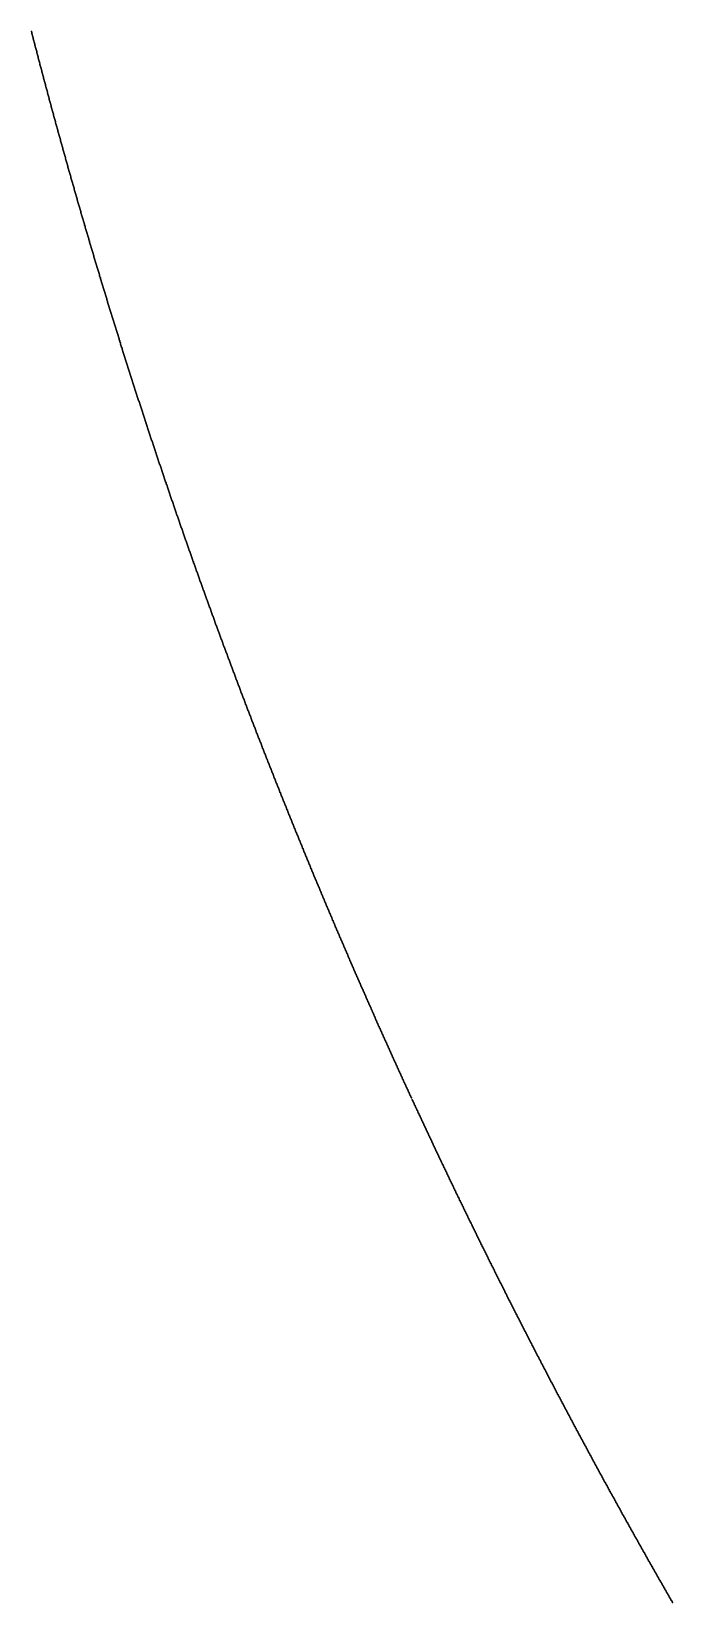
# Model space of a CAD drawing. Header units: metres. Extents: x -84 to 84, y -84 to 84.
# Drawn here: x -81.5 to -72.91, y -42.09 to -21.08 of the extents above; entities that cross this region are included whole.
import ezdxf

# ---------------------------------------------------------------- set-up
doc = ezdxf.new("R2010")
doc.units = ezdxf.units.M

msp = doc.modelspace()

# ---------------------------------------------------------------- linework, layer by layer
for p in [(-81.496, -21.078), (-81.492, -21.092), (-81.488, -21.106), (-81.485, -21.121), (-81.481, -21.135), (-81.477, -21.149), (-81.473, -21.163), (-81.47, -21.178), (-81.466, -21.192), (-81.462, -21.206), (-81.459, -21.22), (-81.455, -21.234), (-81.451, -21.249), (-81.448, -21.263), (-81.444, -21.277), (-81.44, -21.291), (-81.437, -21.306), (-81.433, -21.32), (-81.429, -21.334), (-81.425, -21.348), (-81.422, -21.362), (-81.418, -21.377), (-81.414, -21.391), (-81.41, -21.405), (-81.407, -21.419), (-81.403, -21.433), (-81.399, -21.448), (-81.396, -21.462), (-81.392, -21.476), (-81.388, -21.49), (-81.384, -21.504), (-81.381, -21.519), (-81.377, -21.533), (-81.373, -21.547), (-81.369, -21.561), (-81.366, -21.575), (-81.362, -21.59), (-81.358, -21.604), (-81.354, -21.618), (-81.351, -21.632), (-81.347, -21.647), (-81.343, -21.661), (-81.339, -21.675), (-81.335, -21.689), (-81.332, -21.703), (-81.328, -21.717), (-81.324, -21.732), (-81.32, -21.746), (-81.317, -21.76), (-81.313, -21.774), (-81.309, -21.788), (-81.305, -21.803), (-81.301, -21.817), (-81.298, -21.831), (-81.294, -21.845), (-81.29, -21.859), (-81.286, -21.874), (-81.282, -21.888), (-81.279, -21.902), (-81.275, -21.916), (-81.271, -21.93), (-81.267, -21.945), (-81.263, -21.959), (-81.259, -21.973), (-81.256, -21.987), (-81.252, -22.001), (-81.248, -22.015), (-81.244, -22.03), (-81.24, -22.044), (-81.236, -22.058), (-81.233, -22.072), (-81.229, -22.086), (-81.225, -22.101), (-81.221, -22.115), (-81.217, -22.129), (-81.213, -22.143), (-81.209, -22.157), (-81.206, -22.171), (-81.202, -22.186), (-81.198, -22.2), (-81.194, -22.214), (-81.19, -22.228), (-81.186, -22.242), (-81.182, -22.256), (-81.179, -22.271), (-81.175, -22.285), (-81.171, -22.299), (-81.167, -22.313), (-81.163, -22.327), (-81.159, -22.341), (-81.155, -22.356), (-81.151, -22.37), (-81.147, -22.384), (-81.144, -22.398), (-81.14, -22.412), (-81.136, -22.426), (-81.132, -22.441), (-81.128, -22.455), (-81.124, -22.469), (-81.12, -22.483), (-81.116, -22.497), (-81.112, -22.511), (-81.108, -22.526), (-81.104, -22.54), (-81.101, -22.554), (-81.097, -22.568), (-81.093, -22.582), (-81.089, -22.596), (-81.085, -22.611), (-81.081, -22.625), (-81.077, -22.639), (-81.073, -22.653), (-81.069, -22.667), (-81.065, -22.681), (-81.061, -22.695), (-81.057, -22.71), (-81.053, -22.724), (-81.049, -22.738), (-81.045, -22.752), (-81.041, -22.766), (-81.037, -22.78), (-81.033, -22.794), (-81.029, -22.809), (-81.025, -22.823), (-81.021, -22.837), (-81.017, -22.851), (-81.014, -22.865), (-81.01, -22.879), (-81.006, -22.893), (-81.002, -22.908), (-80.998, -22.922), (-80.994, -22.936), (-80.99, -22.95), (-80.986, -22.964), (-80.982, -22.978), (-80.978, -22.992), (-80.974, -23.007), (-80.97, -23.021), (-80.966, -23.035), (-80.962, -23.049), (-80.958, -23.063), (-80.954, -23.077), (-80.949, -23.091), (-80.945, -23.105), (-80.941, -23.12), (-80.937, -23.134), (-80.933, -23.148), (-80.929, -23.162), (-80.925, -23.176), (-80.921, -23.19), (-80.917, -23.204), (-80.913, -23.219), (-80.909, -23.233), (-80.905, -23.247), (-80.901, -23.261), (-80.897, -23.275), (-80.893, -23.289), (-80.889, -23.303), (-80.885, -23.317), (-80.881, -23.331), (-80.877, -23.346), (-80.873, -23.36), (-80.869, -23.374), (-80.865, -23.388), (-80.86, -23.402), (-80.856, -23.416), (-80.852, -23.43), (-80.848, -23.444), (-80.844, -23.459), (-80.84, -23.473), (-80.836, -23.487), (-80.832, -23.501), (-80.828, -23.515), (-80.824, -23.529), (-80.82, -23.543), (-80.815, -23.557), (-80.811, -23.571), (-80.807, -23.585), (-80.803, -23.6), (-80.799, -23.614), (-80.795, -23.628), (-80.791, -23.642), (-80.787, -23.656), (-80.783, -23.67), (-80.778, -23.684), (-80.774, -23.698), (-80.77, -23.712), (-80.766, -23.727), (-80.762, -23.741), (-80.758, -23.755), (-80.754, -23.769), (-80.75, -23.783), (-80.745, -23.797), (-80.741, -23.811), (-80.737, -23.825), (-80.733, -23.839), (-80.729, -23.853), (-80.725, -23.867), (-80.72, -23.882), (-80.716, -23.896), (-80.712, -23.91), (-80.708, -23.924), (-80.704, -23.938), (-80.7, -23.952), (-80.695, -23.966), (-80.691, -23.98), (-80.687, -23.994), (-80.683, -24.008), (-80.679, -24.022), (-80.675, -24.036), (-80.67, -24.051), (-80.666, -24.065), (-80.662, -24.079), (-80.658, -24.093), (-80.654, -24.107), (-80.649, -24.121), (-80.645, -24.135), (-80.641, -24.149), (-80.637, -24.163), (-80.633, -24.177), (-80.628, -24.191), (-80.624, -24.205), (-80.62, -24.22), (-80.616, -24.234), (-80.611, -24.248), (-80.607, -24.262), (-80.603, -24.276), (-80.599, -24.29), (-80.595, -24.304), (-80.59, -24.318), (-80.586, -24.332), (-80.582, -24.346), (-80.578, -24.36), (-80.573, -24.374), (-80.569, -24.388), (-80.565, -24.402), (-80.561, -24.416), (-80.556, -24.431), (-80.552, -24.445), (-80.548, -24.459), (-80.544, -24.473), (-80.539, -24.487), (-80.535, -24.501), (-80.531, -24.515), (-80.527, -24.529), (-80.522, -24.543), (-80.518, -24.557), (-80.514, -24.571), (-80.509, -24.585), (-80.505, -24.599), (-80.501, -24.613), (-80.497, -24.627), (-80.492, -24.641), (-80.488, -24.655), (-80.484, -24.669), (-80.479, -24.684), (-80.475, -24.698), (-80.471, -24.712), (-80.467, -24.726), (-80.462, -24.74), (-80.458, -24.754), (-80.454, -24.768), (-80.449, -24.782), (-80.445, -24.796), (-80.441, -24.81), (-80.436, -24.824), (-80.432, -24.838), (-80.428, -24.852), (-80.423, -24.866), (-80.419, -24.88), (-80.415, -24.894), (-80.41, -24.908), (-80.406, -24.922), (-80.402, -24.936), (-80.397, -24.95), (-80.393, -24.964), (-80.389, -24.978), (-80.384, -24.992), (-80.38, -25.006), (-80.376, -25.02), (-80.371, -25.034), (-80.367, -25.049), (-80.362, -25.063), (-80.358, -25.077), (-80.354, -25.091), (-80.349, -25.105), (-80.345, -25.119), (-80.341, -25.133), (-80.336, -25.147), (-80.332, -25.161), (-80.327, -25.175), (-80.323, -25.189), (-80.319, -25.203), (-80.314, -25.217), (-80.31, -25.231), (-80.305, -25.245), (-80.301, -25.259), (-80.297, -25.273), (-80.292, -25.287), (-80.288, -25.301), (-80.283, -25.315), (-80.279, -25.329), (-80.275, -25.343), (-80.27, -25.357), (-80.266, -25.371), (-80.261, -25.385), (-80.257, -25.399), (-80.253, -25.413), (-80.248, -25.427), (-80.244, -25.441), (-80.239, -25.455), (-80.235, -25.469), (-80.23, -25.483), (-80.226, -25.497), (-80.222, -25.511), (-80.217, -25.525), (-80.213, -25.539), (-80.208, -25.553), (-80.204, -25.567), (-80.199, -25.581), (-80.195, -25.595), (-80.19, -25.609), (-80.186, -25.623), (-80.181, -25.637), (-80.177, -25.651), (-80.172, -25.665), (-80.168, -25.679), (-80.164, -25.693), (-80.159, -25.707), (-80.155, -25.721), (-80.15, -25.735), (-80.146, -25.749), (-80.141, -25.763), (-80.137, -25.777), (-80.132, -25.791), (-80.128, -25.805), (-80.123, -25.819), (-80.119, -25.833), (-80.114, -25.847), (-80.11, -25.861), (-80.105, -25.875), (-80.101, -25.889), (-80.096, -25.903), (-80.092, -25.917), (-80.087, -25.931), (-80.083, -25.945), (-80.078, -25.959), (-80.074, -25.973), (-80.069, -25.987), (-80.065, -26.001), (-80.06, -26.015), (-80.055, -26.029), (-80.051, -26.043), (-80.046, -26.057), (-80.042, -26.071), (-80.037, -26.085), (-80.033, -26.099), (-80.028, -26.112), (-80.024, -26.126), (-80.019, -26.14), (-80.015, -26.154), (-80.01, -26.168), (-80.005, -26.182), (-80.001, -26.196), (-79.996, -26.21), (-79.992, -26.224), (-79.987, -26.238), (-79.983, -26.252), (-79.978, -26.266), (-79.973, -26.28), (-79.969, -26.294), (-79.964, -26.308), (-79.96, -26.322), (-79.955, -26.336), (-79.951, -26.35), (-79.946, -26.364), (-79.941, -26.378), (-79.937, -26.392), (-79.932, -26.406), (-79.928, -26.42), (-79.923, -26.434), (-79.918, -26.448), (-79.914, -26.461), (-79.909, -26.475), (-79.904, -26.489), (-79.9, -26.503), (-79.895, -26.517), (-79.891, -26.531), (-79.886, -26.545), (-79.881, -26.559), (-79.877, -26.573), (-79.872, -26.587), (-79.868, -26.601), (-79.863, -26.615), (-79.858, -26.629), (-79.854, -26.643), (-79.849, -26.657), (-79.844, -26.671), (-79.84, -26.685), (-79.835, -26.699), (-79.83, -26.712), (-79.826, -26.726), (-79.821, -26.74), (-79.816, -26.754), (-79.812, -26.768), (-79.807, -26.782), (-79.802, -26.796), (-79.798, -26.81), (-79.793, -26.824), (-79.788, -26.838), (-79.784, -26.852), (-79.779, -26.866), (-79.774, -26.88), (-79.77, -26.894), (-79.765, -26.907), (-79.76, -26.921), (-79.756, -26.935), (-79.751, -26.949), (-79.746, -26.963), (-79.742, -26.977), (-79.737, -26.991), (-79.732, -27.005), (-79.727, -27.019), (-79.723, -27.033), (-79.718, -27.047), (-79.713, -27.061), (-79.709, -27.074), (-79.704, -27.088), (-79.699, -27.102), (-79.694, -27.116), (-79.69, -27.13), (-79.685, -27.144), (-79.68, -27.158), (-79.675, -27.172), (-79.671, -27.186), (-79.666, -27.2), (-79.661, -27.214), (-79.657, -27.227), (-79.652, -27.241), (-79.647, -27.255), (-79.642, -27.269), (-79.638, -27.283), (-79.633, -27.297), (-79.628, -27.311), (-79.623, -27.325), (-79.619, -27.339), (-79.614, -27.353), (-79.609, -27.367), (-79.604, -27.38), (-79.599, -27.394), (-79.595, -27.408), (-79.59, -27.422), (-79.585, -27.436), (-79.58, -27.45), (-79.576, -27.464), (-79.571, -27.478), (-79.566, -27.492), (-79.561, -27.505), (-79.556, -27.519), (-79.552, -27.533), (-79.547, -27.547), (-79.542, -27.561), (-79.537, -27.575), (-79.532, -27.589), (-79.528, -27.603), (-79.523, -27.617), (-79.518, -27.63), (-79.513, -27.644), (-79.508, -27.658), (-79.504, -27.672), (-79.499, -27.686), (-79.494, -27.7), (-79.489, -27.714), (-79.484, -27.728), (-79.479, -27.741), (-79.475, -27.755), (-79.47, -27.769), (-79.465, -27.783), (-79.46, -27.797), (-79.455, -27.811), (-79.45, -27.825), (-79.445, -27.839), (-79.441, -27.852), (-79.436, -27.866), (-79.431, -27.88), (-79.426, -27.894), (-79.421, -27.908), (-79.416, -27.922), (-79.411, -27.936), (-79.407, -27.949), (-79.402, -27.963), (-79.397, -27.977), (-79.392, -27.991), (-79.387, -28.005), (-79.382, -28.019), (-79.377, -28.033), (-79.372, -28.046), (-79.368, -28.06), (-79.363, -28.074), (-79.358, -28.088), (-79.353, -28.102), (-79.348, -28.116), (-79.343, -28.13), (-79.338, -28.143), (-79.333, -28.157), (-79.328, -28.171), (-79.324, -28.185), (-79.319, -28.199), (-79.314, -28.213), (-79.309, -28.227), (-79.304, -28.24), (-79.299, -28.254), (-79.294, -28.268), (-79.289, -28.282), (-79.284, -28.296), (-79.279, -28.31), (-79.274, -28.323), (-79.269, -28.337), (-79.264, -28.351), (-79.259, -28.365), (-79.255, -28.379), (-79.25, -28.393), (-79.245, -28.406), (-79.24, -28.42), (-79.235, -28.434), (-79.23, -28.448), (-79.225, -28.462), (-79.22, -28.476), (-79.215, -28.489), (-79.21, -28.503), (-79.205, -28.517), (-79.2, -28.531), (-79.195, -28.545), (-79.19, -28.559), (-79.185, -28.572), (-79.18, -28.586), (-79.175, -28.6), (-79.17, -28.614), (-79.165, -28.628), (-79.16, -28.641), (-79.155, -28.655), (-79.15, -28.669), (-79.145, -28.683), (-79.14, -28.697), (-79.135, -28.711), (-79.13, -28.724), (-79.125, -28.738), (-79.12, -28.752), (-79.115, -28.766), (-79.11, -28.78), (-79.105, -28.793), (-79.1, -28.807), (-79.095, -28.821), (-79.09, -28.835), (-79.085, -28.849), (-79.08, -28.862), (-79.075, -28.876), (-79.07, -28.89), (-79.065, -28.904), (-79.06, -28.918), (-79.055, -28.931), (-79.05, -28.945), (-79.045, -28.959), (-79.04, -28.973), (-79.035, -28.987), (-79.03, -29), (-79.025, -29.014), (-79.019, -29.028), (-79.014, -29.042), (-79.009, -29.056), (-79.004, -29.069), (-78.999, -29.083), (-78.994, -29.097), (-78.989, -29.111), (-78.984, -29.125), (-78.979, -29.138), (-78.974, -29.152), (-78.969, -29.166), (-78.964, -29.18), (-78.959, -29.193), (-78.954, -29.207), (-78.948, -29.221), (-78.943, -29.235), (-78.938, -29.249), (-78.933, -29.262), (-78.928, -29.276), (-78.923, -29.29), (-78.918, -29.304), (-78.913, -29.318), (-78.908, -29.331), (-78.903, -29.345), (-78.897, -29.359), (-78.892, -29.373), (-78.887, -29.386), (-78.882, -29.4), (-78.877, -29.414), (-78.872, -29.428), (-78.867, -29.441), (-78.862, -29.455), (-78.856, -29.469), (-78.851, -29.483), (-78.846, -29.497), (-78.841, -29.51), (-78.836, -29.524), (-78.831, -29.538), (-78.826, -29.552), (-78.82, -29.565), (-78.815, -29.579), (-78.81, -29.593), (-78.805, -29.607), (-78.8, -29.62), (-78.795, -29.634), (-78.789, -29.648), (-78.784, -29.662), (-78.779, -29.675), (-78.774, -29.689), (-78.769, -29.703), (-78.764, -29.717), (-78.758, -29.73), (-78.753, -29.744), (-78.748, -29.758), (-78.743, -29.772), (-78.738, -29.785), (-78.733, -29.799), (-78.727, -29.813), (-78.722, -29.827), (-78.717, -29.84), (-78.712, -29.854), (-78.707, -29.868), (-78.701, -29.882), (-78.696, -29.895), (-78.691, -29.909), (-78.686, -29.923), (-78.68, -29.937), (-78.675, -29.95), (-78.67, -29.964), (-78.665, -29.978), (-78.66, -29.991), (-78.654, -30.005), (-78.649, -30.019), (-78.644, -30.033), (-78.639, -30.046), (-78.633, -30.06), (-78.628, -30.074), (-78.623, -30.088), (-78.618, -30.101), (-78.612, -30.115), (-78.607, -30.129), (-78.602, -30.142), (-78.597, -30.156), (-78.591, -30.17), (-78.586, -30.184), (-78.581, -30.197), (-78.576, -30.211), (-78.57, -30.225), (-78.565, -30.238), (-78.56, -30.252), (-78.555, -30.266), (-78.549, -30.28), (-78.544, -30.293), (-78.539, -30.307), (-78.533, -30.321), (-78.528, -30.334), (-78.523, -30.348), (-78.518, -30.362), (-78.512, -30.376), (-78.507, -30.389), (-78.502, -30.403), (-78.496, -30.417), (-78.491, -30.43), (-78.486, -30.444), (-78.481, -30.458), (-78.475, -30.471), (-78.47, -30.485), (-78.465, -30.499), (-78.459, -30.513), (-78.454, -30.526), (-78.449, -30.54), (-78.443, -30.554), (-78.438, -30.567), (-78.433, -30.581), (-78.427, -30.595), (-78.422, -30.608), (-78.417, -30.622), (-78.411, -30.636), (-78.406, -30.649), (-78.401, -30.663), (-78.395, -30.677), (-78.39, -30.691), (-78.385, -30.704), (-78.379, -30.718), (-78.374, -30.732), (-78.369, -30.745), (-78.363, -30.759), (-78.358, -30.773), (-78.352, -30.786), (-78.347, -30.8), (-78.342, -30.814), (-78.336, -30.827), (-78.331, -30.841), (-78.326, -30.855), (-78.32, -30.868), (-78.315, -30.882), (-78.31, -30.896), (-78.304, -30.909), (-78.299, -30.923), (-78.293, -30.937), (-78.288, -30.95), (-78.283, -30.964), (-78.277, -30.978), (-78.272, -30.991), (-78.266, -31.005), (-78.261, -31.019), (-78.256, -31.032), (-78.25, -31.046), (-78.245, -31.06), (-78.239, -31.073), (-78.234, -31.087), (-78.228, -31.101), (-78.223, -31.114), (-78.218, -31.128), (-78.212, -31.142), (-78.207, -31.155), (-78.201, -31.169), (-78.196, -31.183), (-78.19, -31.196), (-78.185, -31.21), (-78.18, -31.224), (-78.174, -31.237), (-78.169, -31.251), (-78.163, -31.264), (-78.158, -31.278), (-78.152, -31.292), (-78.147, -31.305), (-78.141, -31.319), (-78.136, -31.333), (-78.131, -31.346), (-78.125, -31.36), (-78.12, -31.374), (-78.114, -31.387), (-78.109, -31.401), (-78.103, -31.415), (-78.098, -31.428), (-78.092, -31.442), (-78.087, -31.455), (-78.081, -31.469), (-78.076, -31.483), (-78.07, -31.496), (-78.065, -31.51), (-78.059, -31.524), (-78.054, -31.537), (-78.048, -31.551), (-78.043, -31.564), (-78.037, -31.578), (-78.032, -31.592), (-78.026, -31.605), (-78.021, -31.619), (-78.015, -31.633), (-78.01, -31.646), (-78.004, -31.66), (-77.999, -31.673), (-77.993, -31.687), (-77.988, -31.701), (-77.982, -31.714), (-77.977, -31.728), (-77.971, -31.741), (-77.966, -31.755), (-77.96, -31.769), (-77.955, -31.782), (-77.949, -31.796), (-77.943, -31.81), (-77.938, -31.823), (-77.932, -31.837), (-77.927, -31.85), (-77.921, -31.864), (-77.916, -31.878), (-77.91, -31.891), (-77.905, -31.905), (-77.899, -31.918), (-77.893, -31.932), (-77.888, -31.946), (-77.882, -31.959), (-77.877, -31.973), (-77.871, -31.986), (-77.866, -32), (-77.86, -32.013), (-77.854, -32.027), (-77.849, -32.041), (-77.843, -32.054), (-77.838, -32.068), (-77.832, -32.081), (-77.827, -32.095), (-77.821, -32.109), (-77.815, -32.122), (-77.81, -32.136), (-77.804, -32.149), (-77.799, -32.163), (-77.793, -32.177), (-77.787, -32.19), (-77.782, -32.204), (-77.776, -32.217), (-77.771, -32.231), (-77.765, -32.244), (-77.759, -32.258), (-77.754, -32.272), (-77.748, -32.285), (-77.742, -32.299), (-77.737, -32.312), (-77.731, -32.326), (-77.726, -32.339), (-77.72, -32.353), (-77.714, -32.367), (-77.709, -32.38), (-77.703, -32.394), (-77.697, -32.407), (-77.692, -32.421), (-77.686, -32.434), (-77.68, -32.448), (-77.675, -32.462), (-77.669, -32.475), (-77.663, -32.489), (-77.658, -32.502), (-77.652, -32.516), (-77.646, -32.529), (-77.641, -32.543), (-77.635, -32.556), (-77.629, -32.57), (-77.624, -32.584), (-77.618, -32.597), (-77.612, -32.611), (-77.607, -32.624), (-77.601, -32.638), (-77.595, -32.651), (-77.59, -32.665), (-77.584, -32.678), (-77.578, -32.692), (-77.572, -32.705), (-77.567, -32.719), (-77.561, -32.733), (-77.555, -32.746), (-77.55, -32.76), (-77.544, -32.773), (-77.538, -32.787), (-77.533, -32.8), (-77.527, -32.814), (-77.521, -32.827), (-77.515, -32.841), (-77.51, -32.854), (-77.504, -32.868), (-77.498, -32.881), (-77.492, -32.895), (-77.487, -32.908), (-77.481, -32.922), (-77.475, -32.935), (-77.47, -32.949), (-77.464, -32.963), (-77.458, -32.976), (-77.452, -32.99), (-77.447, -33.003), (-77.441, -33.017), (-77.435, -33.03), (-77.429, -33.044), (-77.424, -33.057), (-77.418, -33.071), (-77.412, -33.084), (-77.406, -33.098), (-77.4, -33.111), (-77.395, -33.125), (-77.389, -33.138), (-77.383, -33.152), (-77.377, -33.165), (-77.372, -33.179), (-77.366, -33.192), (-77.36, -33.206), (-77.354, -33.219), (-77.348, -33.233), (-77.343, -33.246), (-77.337, -33.26), (-77.331, -33.273), (-77.325, -33.287), (-77.319, -33.3), (-77.314, -33.314), (-77.308, -33.327), (-77.302, -33.341), (-77.296, -33.354), (-77.29, -33.368), (-77.285, -33.381), (-77.279, -33.395), (-77.273, -33.408), (-77.267, -33.422), (-77.261, -33.435), (-77.255, -33.449), (-77.25, -33.462), (-77.244, -33.476), (-77.238, -33.489), (-77.232, -33.503), (-77.226, -33.516), (-77.22, -33.53), (-77.215, -33.543), (-77.209, -33.557), (-77.203, -33.57), (-77.197, -33.584), (-77.191, -33.597), (-77.185, -33.61), (-77.179, -33.624), (-77.174, -33.637), (-77.168, -33.651), (-77.162, -33.664), (-77.156, -33.678), (-77.15, -33.691), (-77.144, -33.705), (-77.138, -33.718), (-77.133, -33.732), (-77.127, -33.745), (-77.121, -33.759), (-77.115, -33.772), (-77.109, -33.786), (-77.103, -33.799), (-77.097, -33.812), (-77.091, -33.826), (-77.085, -33.839), (-77.08, -33.853), (-77.074, -33.866), (-77.068, -33.88), (-77.062, -33.893), (-77.056, -33.907), (-77.05, -33.92), (-77.044, -33.934), (-77.038, -33.947), (-77.032, -33.96), (-77.026, -33.974), (-77.02, -33.987), (-77.014, -34.001), (-77.009, -34.014), (-77.003, -34.028), (-76.997, -34.041), (-76.991, -34.055), (-76.985, -34.068), (-76.979, -34.081), (-76.973, -34.095), (-76.967, -34.108), (-76.961, -34.122), (-76.955, -34.135), (-76.949, -34.149), (-76.943, -34.162), (-76.937, -34.176), (-76.931, -34.189), (-76.925, -34.202), (-76.919, -34.216), (-76.913, -34.229), (-76.907, -34.243), (-76.901, -34.256), (-76.896, -34.27), (-76.89, -34.283), (-76.884, -34.296), (-76.878, -34.31), (-76.872, -34.323), (-76.866, -34.337), (-76.86, -34.35), (-76.854, -34.363), (-76.848, -34.377), (-76.842, -34.39), (-76.836, -34.404), (-76.83, -34.417), (-76.824, -34.431), (-76.818, -34.444), (-76.812, -34.457), (-76.806, -34.471), (-76.8, -34.484), (-76.794, -34.498), (-76.788, -34.511), (-76.782, -34.524), (-76.776, -34.538), (-76.77, -34.551), (-76.764, -34.565), (-76.758, -34.578), (-76.752, -34.591), (-76.745, -34.605), (-76.739, -34.618), (-76.733, -34.632), (-76.727, -34.645), (-76.721, -34.658), (-76.715, -34.672), (-76.709, -34.685), (-76.703, -34.699), (-76.697, -34.712), (-76.691, -34.725), (-76.685, -34.739), (-76.679, -34.752), (-76.673, -34.765), (-76.667, -34.779), (-76.661, -34.792), (-76.655, -34.806), (-76.649, -34.819), (-76.643, -34.832), (-76.637, -34.846), (-76.63, -34.859), (-76.624, -34.873), (-76.618, -34.886), (-76.612, -34.899), (-76.606, -34.913), (-76.6, -34.926), (-76.594, -34.939), (-76.588, -34.953), (-76.582, -34.966), (-76.576, -34.98), (-76.57, -34.993), (-76.564, -35.006), (-76.557, -35.02), (-76.551, -35.033), (-76.545, -35.046), (-76.539, -35.06), (-76.533, -35.073), (-76.527, -35.086), (-76.521, -35.1), (-76.515, -35.113), (-76.509, -35.126), (-76.502, -35.14), (-76.496, -35.153), (-76.49, -35.167), (-76.484, -35.18), (-76.478, -35.193), (-76.472, -35.207), (-76.466, -35.22), (-76.459, -35.233), (-76.453, -35.247), (-76.447, -35.26), (-76.441, -35.273), (-76.435, -35.287), (-76.429, -35.3), (-76.423, -35.313), (-76.416, -35.327), (-76.41, -35.34), (-76.398, -35.367), (-76.392, -35.38), (-76.386, -35.393), (-76.379, -35.407), (-76.373, -35.42), (-76.367, -35.433), (-76.361, -35.447), (-76.355, -35.46), (-76.349, -35.473), (-76.342, -35.487), (-76.336, -35.5), (-76.33, -35.513), (-76.324, -35.527), (-76.318, -35.54), (-76.311, -35.553), (-76.305, -35.567), (-76.299, -35.58), (-76.293, -35.593), (-76.287, -35.606), (-76.28, -35.62), (-76.274, -35.633), (-76.268, -35.646), (-76.262, -35.66), (-76.256, -35.673), (-76.249, -35.686), (-76.243, -35.7), (-76.237, -35.713), (-76.231, -35.726), (-76.225, -35.74), (-76.218, -35.753), (-76.212, -35.766), (-76.206, -35.779), (-76.2, -35.793), (-76.193, -35.806), (-76.187, -35.819), (-76.181, -35.833), (-76.175, -35.846), (-76.168, -35.859), (-76.162, -35.872), (-76.156, -35.886), (-76.15, -35.899), (-76.143, -35.912), (-76.137, -35.926), (-76.131, -35.939), (-76.125, -35.952), (-76.118, -35.965), (-76.112, -35.979), (-76.106, -35.992), (-76.1, -36.005), (-76.093, -36.019), (-76.087, -36.032), (-76.081, -36.045), (-76.074, -36.058), (-76.068, -36.072), (-76.062, -36.085), (-76.056, -36.098), (-76.049, -36.112), (-76.043, -36.125), (-76.037, -36.138), (-76.03, -36.151), (-76.024, -36.165), (-76.018, -36.178), (-76.012, -36.191), (-76.005, -36.204), (-75.999, -36.218), (-75.993, -36.231), (-75.986, -36.244), (-75.98, -36.257), (-75.974, -36.271), (-75.967, -36.284), (-75.961, -36.297), (-75.955, -36.31), (-75.948, -36.324), (-75.942, -36.337), (-75.936, -36.35), (-75.929, -36.363), (-75.923, -36.377), (-75.917, -36.39), (-75.91, -36.403), (-75.904, -36.416), (-75.898, -36.43), (-75.891, -36.443), (-75.885, -36.456), (-75.879, -36.469), (-75.872, -36.483), (-75.866, -36.496), (-75.86, -36.509), (-75.853, -36.522), (-75.847, -36.536), (-75.84, -36.549), (-75.834, -36.562), (-75.828, -36.575), (-75.821, -36.588), (-75.815, -36.602), (-75.809, -36.615), (-75.802, -36.628), (-75.796, -36.641), (-75.789, -36.655), (-75.783, -36.668), (-75.777, -36.681), (-75.77, -36.694), (-75.764, -36.708), (-75.758, -36.721), (-75.751, -36.734), (-75.745, -36.747), (-75.738, -36.76), (-75.732, -36.774), (-75.725, -36.787), (-75.719, -36.8), (-75.713, -36.813), (-75.706, -36.826), (-75.7, -36.84), (-75.693, -36.853), (-75.687, -36.866), (-75.681, -36.879), (-75.674, -36.892), (-75.668, -36.906), (-75.661, -36.919), (-75.655, -36.932), (-75.648, -36.945), (-75.642, -36.958), (-75.636, -36.972), (-75.629, -36.985), (-75.623, -36.998), (-75.616, -37.011), (-75.61, -37.024), (-75.603, -37.038), (-75.597, -37.051), (-75.59, -37.064), (-75.584, -37.077), (-75.577, -37.09), (-75.571, -37.104), (-75.565, -37.117), (-75.558, -37.13), (-75.552, -37.143), (-75.545, -37.156), (-75.539, -37.17), (-75.532, -37.183), (-75.526, -37.196), (-75.519, -37.209), (-75.513, -37.222), (-75.506, -37.235), (-75.5, -37.249), (-75.493, -37.262), (-75.487, -37.275), (-75.48, -37.288), (-75.474, -37.301), (-75.467, -37.314), (-75.461, -37.328), (-75.454, -37.341), (-75.448, -37.354), (-75.441, -37.367), (-75.435, -37.38), (-75.428, -37.393), (-75.422, -37.407), (-75.415, -37.42), (-75.409, -37.433), (-75.402, -37.446), (-75.396, -37.459), (-75.389, -37.472), (-75.383, -37.485), (-75.376, -37.499), (-75.37, -37.512), (-75.363, -37.525), (-75.356, -37.538), (-75.35, -37.551), (-75.343, -37.564), (-75.337, -37.578), (-75.33, -37.591), (-75.324, -37.604), (-75.317, -37.617), (-75.311, -37.63), (-75.304, -37.643), (-75.298, -37.656), (-75.291, -37.67), (-75.284, -37.683), (-75.278, -37.696), (-75.271, -37.709), (-75.265, -37.722), (-75.258, -37.735), (-75.252, -37.748), (-75.245, -37.761), (-75.238, -37.775), (-75.232, -37.788), (-75.225, -37.801), (-75.219, -37.814), (-75.212, -37.827), (-75.205, -37.84), (-75.199, -37.853), (-75.192, -37.866), (-75.186, -37.88), (-75.179, -37.893), (-75.172, -37.906), (-75.166, -37.919), (-75.159, -37.932), (-75.153, -37.945), (-75.146, -37.958), (-75.139, -37.971), (-75.133, -37.984), (-75.126, -37.998), (-75.12, -38.011), (-75.113, -38.024), (-75.106, -38.037), (-75.1, -38.05), (-75.093, -38.063), (-75.086, -38.076), (-75.08, -38.089), (-75.073, -38.102), (-75.067, -38.116), (-75.06, -38.129), (-75.053, -38.142), (-75.047, -38.155), (-75.04, -38.168), (-75.033, -38.181), (-75.027, -38.194), (-75.02, -38.207), (-75.013, -38.22), (-75.007, -38.233), (-75, -38.246), (-74.993, -38.26), (-74.987, -38.273), (-74.98, -38.286), (-74.973, -38.299), (-74.967, -38.312), (-74.96, -38.325), (-74.953, -38.338), (-74.947, -38.351), (-74.94, -38.364), (-74.933, -38.377), (-74.927, -38.39), (-74.92, -38.403), (-74.913, -38.416), (-74.907, -38.43), (-74.9, -38.443), (-74.893, -38.456), (-74.886, -38.469), (-74.88, -38.482), (-74.873, -38.495), (-74.866, -38.508), (-74.86, -38.521), (-74.853, -38.534), (-74.846, -38.547), (-74.839, -38.56), (-74.833, -38.573), (-74.826, -38.586), (-74.819, -38.599), (-74.813, -38.612), (-74.806, -38.625), (-74.799, -38.638), (-74.792, -38.652), (-74.786, -38.665), (-74.779, -38.678), (-74.772, -38.691), (-74.765, -38.704), (-74.759, -38.717), (-74.752, -38.73), (-74.745, -38.743), (-74.738, -38.756), (-74.732, -38.769), (-74.725, -38.782), (-74.718, -38.795), (-74.711, -38.808), (-74.705, -38.821), (-74.698, -38.834), (-74.691, -38.847), (-74.684, -38.86), (-74.678, -38.873), (-74.671, -38.886), (-74.664, -38.899), (-74.657, -38.912), (-74.65, -38.925), (-74.644, -38.938), (-74.637, -38.951), (-74.63, -38.964), (-74.623, -38.977), (-74.617, -38.99), (-74.61, -39.003), (-74.603, -39.016), (-74.596, -39.029), (-74.589, -39.042), (-74.583, -39.056), (-74.576, -39.069), (-74.569, -39.082), (-74.562, -39.095), (-74.555, -39.108), (-74.549, -39.121), (-74.542, -39.134), (-74.535, -39.147), (-74.528, -39.16), (-74.521, -39.173), (-74.514, -39.186), (-74.508, -39.199), (-74.501, -39.212), (-74.494, -39.225), (-74.487, -39.238), (-74.48, -39.251), (-74.473, -39.264), (-74.467, -39.277), (-74.46, -39.29), (-74.453, -39.303), (-74.446, -39.316), (-74.439, -39.329), (-74.432, -39.342), (-74.425, -39.354), (-74.419, -39.367), (-74.412, -39.38), (-74.405, -39.393), (-74.398, -39.406), (-74.391, -39.419), (-74.384, -39.432), (-74.377, -39.445), (-74.371, -39.458), (-74.364, -39.471), (-74.357, -39.484), (-74.35, -39.497), (-74.343, -39.51), (-74.336, -39.523), (-74.329, -39.536), (-74.322, -39.549), (-74.315, -39.562), (-74.309, -39.575), (-74.302, -39.588), (-74.295, -39.601), (-74.288, -39.614), (-74.281, -39.627), (-74.274, -39.64), (-74.267, -39.653), (-74.26, -39.666), (-74.253, -39.679), (-74.246, -39.692), (-74.24, -39.705), (-74.233, -39.718), (-74.226, -39.731), (-74.219, -39.744), (-74.212, -39.756), (-74.205, -39.769), (-74.198, -39.782), (-74.191, -39.795), (-74.184, -39.808), (-74.177, -39.821), (-74.17, -39.834), (-74.163, -39.847), (-74.156, -39.86), (-74.149, -39.873), (-74.142, -39.886), (-74.136, -39.899), (-74.129, -39.912), (-74.122, -39.925), (-74.115, -39.938), (-74.108, -39.951), (-74.101, -39.963), (-74.094, -39.976), (-74.087, -39.989), (-74.08, -40.002), (-74.073, -40.015), (-74.066, -40.028), (-74.059, -40.041), (-74.052, -40.054), (-74.045, -40.067), (-74.038, -40.08), (-74.031, -40.093), (-74.024, -40.106), (-74.017, -40.119), (-74.01, -40.131), (-74.003, -40.144), (-73.996, -40.157), (-73.989, -40.17), (-73.982, -40.183), (-73.975, -40.196), (-73.968, -40.209), (-73.961, -40.222), (-73.954, -40.235), (-73.947, -40.248), (-73.94, -40.261), (-73.933, -40.273), (-73.926, -40.286), (-73.919, -40.299), (-73.912, -40.312), (-73.905, -40.325), (-73.898, -40.338), (-73.891, -40.351), (-73.884, -40.364), (-73.877, -40.377), (-73.87, -40.389), (-73.863, -40.402), (-73.856, -40.415), (-73.849, -40.428), (-73.842, -40.441), (-73.835, -40.454), (-73.828, -40.467), (-73.82, -40.48), (-73.813, -40.493), (-73.806, -40.505), (-73.799, -40.518), (-73.792, -40.531), (-73.785, -40.544), (-73.778, -40.557), (-73.771, -40.57), (-73.764, -40.583), (-73.757, -40.596), (-73.75, -40.608), (-73.743, -40.621), (-73.736, -40.634), (-73.729, -40.647), (-73.722, -40.66), (-73.714, -40.673), (-73.707, -40.686), (-73.7, -40.698), (-73.693, -40.711), (-73.686, -40.724), (-73.679, -40.737), (-73.672, -40.75), (-73.665, -40.763), (-73.658, -40.776), (-73.651, -40.788), (-73.643, -40.801), (-73.636, -40.814), (-73.629, -40.827), (-73.622, -40.84), (-73.615, -40.853), (-73.608, -40.865), (-73.601, -40.878), (-73.594, -40.891), (-73.587, -40.904), (-73.579, -40.917), (-73.572, -40.93), (-73.565, -40.943), (-73.558, -40.955), (-73.551, -40.968), (-73.544, -40.981), (-73.537, -40.994), (-73.529, -41.007), (-73.522, -41.02), (-73.515, -41.032), (-73.508, -41.045), (-73.501, -41.058), (-73.494, -41.071), (-73.487, -41.084), (-73.479, -41.096), (-73.472, -41.109), (-73.465, -41.122), (-73.458, -41.135), (-73.451, -41.148), (-73.444, -41.161), (-73.436, -41.173), (-73.429, -41.186), (-73.422, -41.199), (-73.415, -41.212), (-73.408, -41.225), (-73.4, -41.237), (-73.393, -41.25), (-73.386, -41.263), (-73.379, -41.276), (-73.372, -41.289), (-73.365, -41.301), (-73.357, -41.314), (-73.35, -41.327), (-73.343, -41.34), (-73.336, -41.353), (-73.329, -41.365), (-73.321, -41.378), (-73.314, -41.391), (-73.307, -41.404), (-73.3, -41.417), (-73.292, -41.429), (-73.285, -41.442), (-73.278, -41.455), (-73.271, -41.468), (-73.264, -41.48), (-73.256, -41.493), (-73.249, -41.506), (-73.242, -41.519), (-73.235, -41.532), (-73.227, -41.544), (-73.22, -41.557), (-73.213, -41.57), (-73.206, -41.583), (-73.198, -41.595), (-73.191, -41.608), (-73.184, -41.621), (-73.177, -41.634), (-73.169, -41.647), (-73.162, -41.659), (-73.155, -41.672), (-73.148, -41.685), (-73.14, -41.698), (-73.133, -41.71), (-73.126, -41.723), (-73.119, -41.736), (-73.111, -41.749), (-73.104, -41.761), (-73.097, -41.774), (-73.089, -41.787), (-73.082, -41.8), (-73.075, -41.812), (-73.068, -41.825), (-73.06, -41.838), (-73.053, -41.851), (-73.046, -41.863), (-73.038, -41.876), (-73.031, -41.889), (-73.024, -41.902), (-73.017, -41.914), (-73.009, -41.927), (-73.002, -41.94), (-72.995, -41.953), (-72.987, -41.965), (-72.98, -41.978), (-72.973, -41.991), (-72.965, -42.003), (-72.958, -42.016), (-72.951, -42.029), (-72.943, -42.042), (-72.936, -42.054), (-72.929, -42.067), (-72.921, -42.08), (-72.914, -42.093)]:
    msp.add_point(p)

doc.saveas('drawing.dxf')
